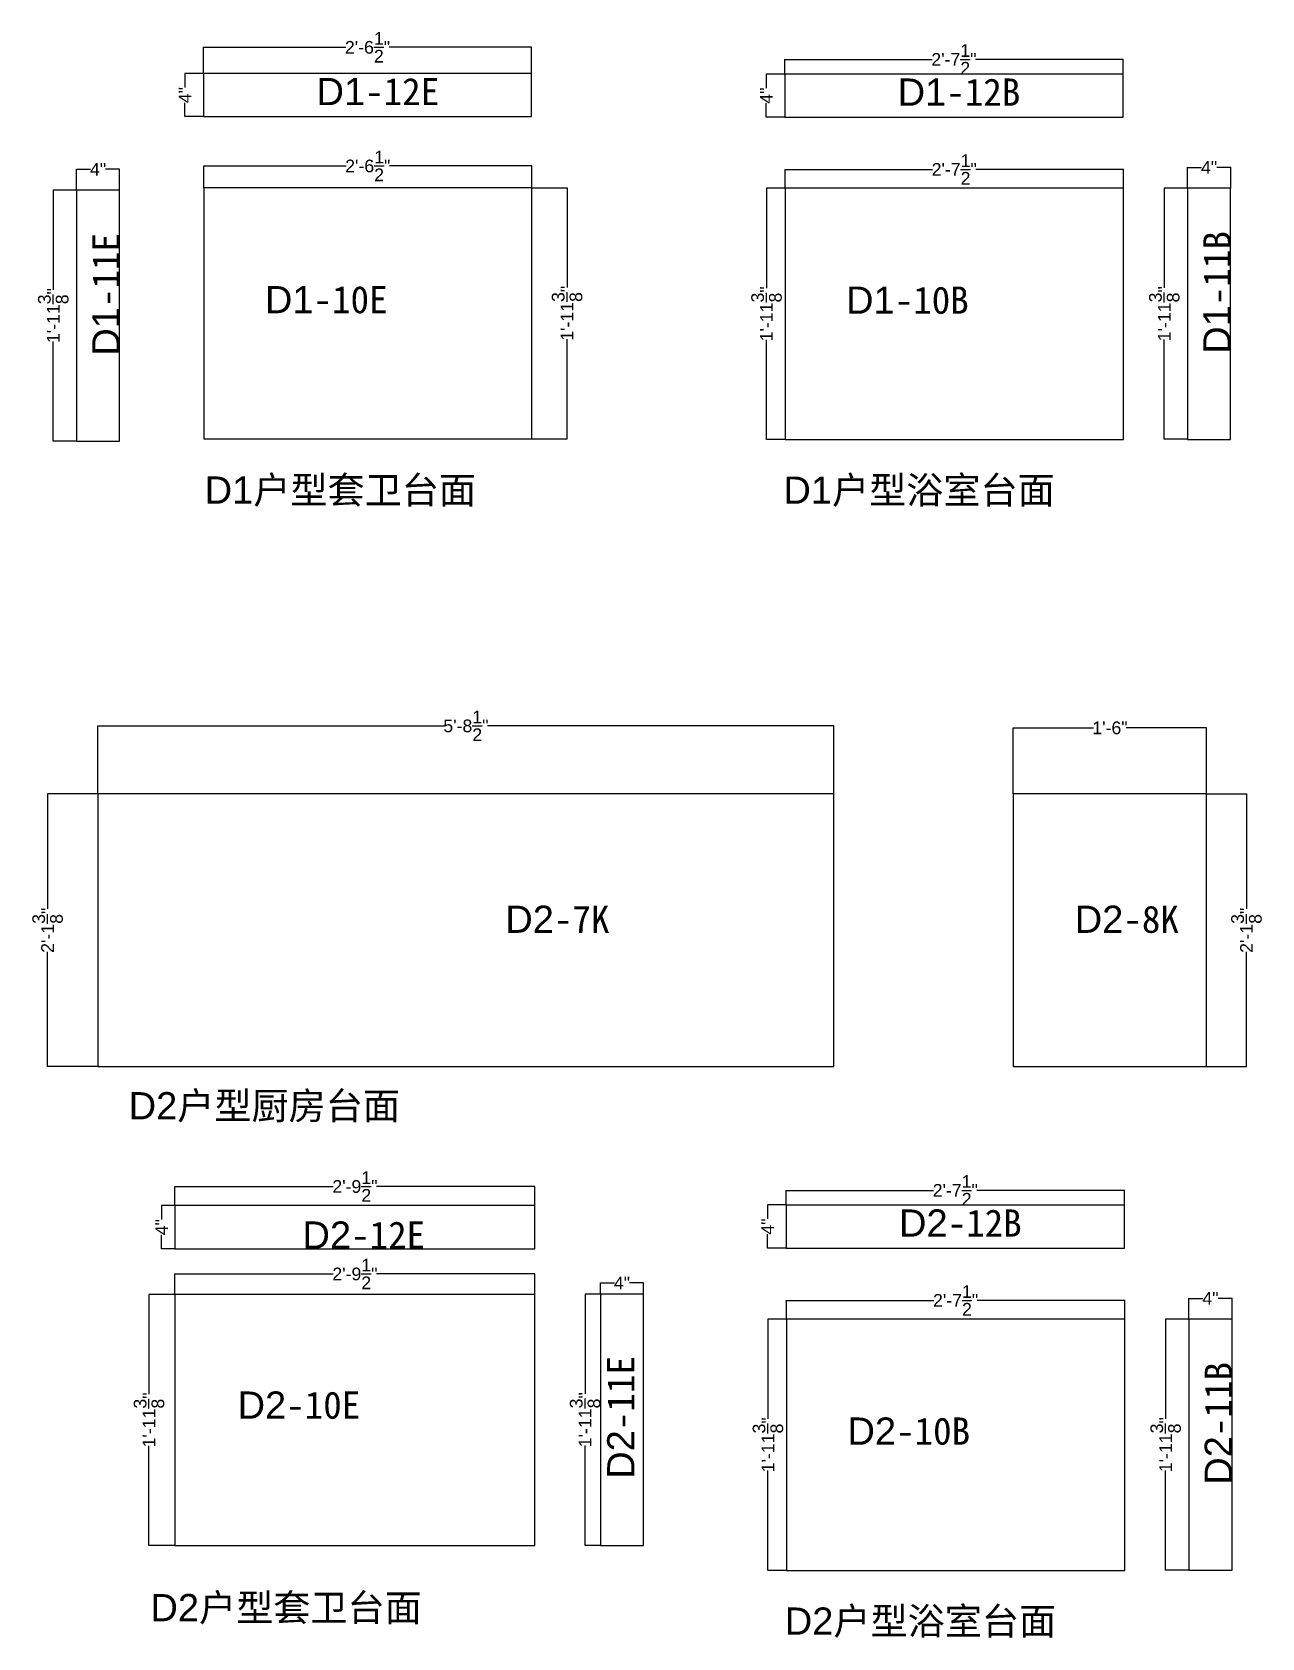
# Model space of a CAD drawing. Header units: inches. Extents: x -997106 to 39633, y -30199 to 1961.
# Drawn here: x 11623 to 14530, y -26085 to -22288 of the extents above; entities that cross this region are included whole.
import ezdxf

# ---------------------------------------------------------------- set-up
doc = ezdxf.new("R2010")
doc.units = ezdxf.units.IN
doc.header["$MEASUREMENT"] = 0
doc.layers.get('Defpoints').update_dxf_attribs({"color": 3})
doc.layers.add('编号', color=10, linetype='Continuous', plot=False)
doc.styles.get("Standard").update_dxf_attribs({"font": 'arial.ttf'})
doc.dimstyles.get("Standard").update_dxf_attribs({"dimtxt": 30, "dimasz": 1, "dimexe": 0.18, "dimexo": 0.0625, "dimgap": 0.09, "dimtad": 0, "dimtoh": 1, "dimdec": 4, "dimlfac": 0.03937, "dimzin": 0, "dimdsep": 46, "dimlunit": 4, "dimtxsty": 'Standard', "dimblk": 'ARCHTICK', "dimcen": 1, "dimadec": 0, "dimazin": 0, "dimtfac": 1, "dimtdec": 4, "dimtix": 1, "dimtofl": 0, "dimtmove": 2, "dimatfit": 3, "dimldrblk": 'ARCHTICK', "dimfxl": 1, "dimtolj": 1, "dimtzin": 0, "dimarcsym": 0})

# ---------------------------------------------------------------- blocks, each defined once
blk = doc.blocks.new('_ArchTick')
at = {"color": 0, "linetype": 'ByBlock', "const_width": 0.15}
blk.add_lwpolyline([(-0.5, -0.5), (0.5, 0.5)], dxfattribs=at)
blk = doc.blocks.new('*D444')
at = {"color": 0, "lineweight": -2, "transparency": 16777216}
for p, q in [((11778.4, -24089.4), (11778.4, -23928.2)), ((11778.4, -23928.4), (12597.5, -23928.4)), ((13518.4, -23928.4), (12699.3, -23928.4)), ((13518.4, -24089.4), (13518.4, -23928.2))]:
    blk.add_line(p, q, dxfattribs=at)
at = {"layer": 'Defpoints', "color": 0, "transparency": 16777216}
for p in [(13518.4, -23928.4), (11778.4, -24089.4), (13518.4, -24089.4)]:
    blk.add_point(p, dxfattribs=at)
at = {"color": 0, "lineweight": -2, "transparency": 16777216, "rotation": 180}
blk.add_blockref('_ArchTick', (11778.4, -23928.4), dxfattribs=at)
at = {"color": 0, "lineweight": -2, "transparency": 16777216}
blk.add_blockref('_ArchTick', (13518.4, -23928.4), dxfattribs=at)
at = {"color": 0, "transparency": 16777216, "insert": (12648.4, -23928.4), "char_height": 30, "attachment_point": 5}
blk.add_mtext('\\A1;5\'-8{\\H1x;\\S1/2;}"', dxfattribs=at)
blk = doc.blocks.new('*D445')
at = {"color": 0, "lineweight": -2, "transparency": 16777216}
for p, q in [((11778.3, -24089.4), (11659.2, -24089.4)), ((11659.4, -24089.4), (11659.4, -24360.8)), ((11659.4, -24734.4), (11659.4, -24463)), ((11778.3, -24734.4), (11659.2, -24734.4))]:
    blk.add_line(p, q, dxfattribs=at)
at = {"layer": 'Defpoints', "color": 0, "transparency": 16777216}
for p in [(11778.4, -24089.4), (11659.4, -24734.4), (11778.4, -24734.4)]:
    blk.add_point(p, dxfattribs=at)
at = {"color": 0, "lineweight": -2, "transparency": 16777216}
for p, rotation in [((11659.4, -24089.4), 90), ((11659.4, -24734.4), 270)]:
    blk.add_blockref('_ArchTick', p, dxfattribs=dict(at, rotation=rotation))
at = {"color": 0, "transparency": 16777216, "insert": (11659.4, -24411.9), "char_height": 30, "attachment_point": 5, "rotation": 90}
blk.add_mtext('\\A1;2\'-1{\\H1x;\\S3/8;}"', dxfattribs=at)
blk = doc.blocks.new('*D446')
at = {"color": 0, "lineweight": -2, "transparency": 16777216}
for p, q in [((13942.5, -24089.4), (13942.5, -23933.1)), ((13942.5, -23933.3), (14132.4, -23933.3)), ((14399.5, -23933.3), (14209.5, -23933.3)), ((14399.5, -24089.4), (14399.5, -23933.1))]:
    blk.add_line(p, q, dxfattribs=at)
at = {"layer": 'Defpoints', "color": 0, "transparency": 16777216}
for p in [(14399.5, -23933.3), (13942.5, -24089.4), (14399.5, -24089.4)]:
    blk.add_point(p, dxfattribs=at)
at = {"color": 0, "lineweight": -2, "transparency": 16777216, "rotation": 180}
blk.add_blockref('_ArchTick', (13942.5, -23933.3), dxfattribs=at)
at = {"color": 0, "lineweight": -2, "transparency": 16777216}
blk.add_blockref('_ArchTick', (14399.5, -23933.3), dxfattribs=at)
at = {"color": 0, "transparency": 16777216, "insert": (14171, -23933.3), "char_height": 30, "attachment_point": 5}
blk.add_mtext('\\A1;1\'-6"', dxfattribs=at)
blk = doc.blocks.new('*D447')
at = {"color": 0, "lineweight": -2, "transparency": 16777216}
for p, q in [((14399.6, -24089.4), (14493.9, -24089.4)), ((14493.7, -24089.4), (14493.7, -24360.8)), ((14493.7, -24734.4), (14493.7, -24463)), ((14399.6, -24734.4), (14493.9, -24734.4))]:
    blk.add_line(p, q, dxfattribs=at)
at = {"layer": 'Defpoints', "color": 0, "transparency": 16777216}
for p in [(14399.5, -24089.4), (14399.5, -24734.4), (14493.7, -24734.4)]:
    blk.add_point(p, dxfattribs=at)
at = {"color": 0, "lineweight": -2, "transparency": 16777216}
for p, rotation in [((14493.7, -24089.4), 90), ((14493.7, -24734.4), 270)]:
    blk.add_blockref('_ArchTick', p, dxfattribs=dict(at, rotation=rotation))
at = {"color": 0, "transparency": 16777216, "insert": (14493.7, -24411.9), "char_height": 30, "attachment_point": 5, "rotation": 90}
blk.add_mtext('\\A1;2\'-1{\\H1x;\\S3/8;}"', dxfattribs=at)
blk = doc.blocks.new('*D550')
at = {"color": 0, "lineweight": -2, "transparency": 16777216}
for p, q in [((11960.5, -25273), (11898.9, -25273)), ((11899.1, -25273), (11899.1, -25508.9)), ((11899.1, -25867), (11899.1, -25631.1)), ((11960.5, -25867), (11898.9, -25867))]:
    blk.add_line(p, q, dxfattribs=at)
at = {"layer": 'Defpoints', "color": 0, "transparency": 16777216}
for p in [(11960.5, -25273), (11899.1, -25867), (11960.5, -25867)]:
    blk.add_point(p, dxfattribs=at)
at = {"color": 0, "lineweight": -2, "transparency": 16777216}
for p, rotation in [((11899.1, -25273), 90), ((11899.1, -25867), 270)]:
    blk.add_blockref('_ArchTick', p, dxfattribs=dict(at, rotation=rotation))
at = {"color": 0, "transparency": 16777216, "insert": (11899.1, -25570), "char_height": 30, "attachment_point": 5, "rotation": 90}
blk.add_mtext('\\A1;1\'-11{\\H1x;\\S3/8;}"', dxfattribs=at)
blk = doc.blocks.new('*D551')
at = {"color": 0, "lineweight": -2, "transparency": 16777216}
for p, q in [((11960.5, -25272.9), (11960.5, -25224.6)), ((11960.5, -25224.7), (12334.9, -25224.7)), ((12811.5, -25224.7), (12437.2, -25224.7)), ((12811.5, -25272.9), (12811.5, -25224.6))]:
    blk.add_line(p, q, dxfattribs=at)
at = {"layer": 'Defpoints', "color": 0, "transparency": 16777216}
for p in [(12811.5, -25224.7), (11960.5, -25273), (12811.5, -25273)]:
    blk.add_point(p, dxfattribs=at)
at = {"color": 0, "lineweight": -2, "transparency": 16777216, "rotation": 180}
blk.add_blockref('_ArchTick', (11960.5, -25224.7), dxfattribs=at)
at = {"color": 0, "lineweight": -2, "transparency": 16777216}
blk.add_blockref('_ArchTick', (12811.5, -25224.7), dxfattribs=at)
at = {"color": 0, "transparency": 16777216, "insert": (12386, -25224.7), "char_height": 30, "attachment_point": 5}
blk.add_mtext('\\A1;2\'-9{\\H1x;\\S1/2;}"', dxfattribs=at)
blk = doc.blocks.new('*D552')
at = {"color": 0, "lineweight": -2, "transparency": 16777216}
for p, q in [((12966.3, -25272.5), (12966.3, -25245.8)), ((12966.3, -25246), (12999.4, -25246)), ((13068.3, -25246), (13035.2, -25246)), ((13068.3, -25272.5), (13068.3, -25245.8))]:
    blk.add_line(p, q, dxfattribs=at)
at = {"layer": 'Defpoints', "color": 0, "transparency": 16777216}
for p in [(13068.3, -25246), (12966.3, -25272.5), (13068.3, -25272.5)]:
    blk.add_point(p, dxfattribs=at)
at = {"color": 0, "lineweight": -2, "transparency": 16777216, "rotation": 180}
blk.add_blockref('_ArchTick', (12966.3, -25246), dxfattribs=at)
at = {"color": 0, "lineweight": -2, "transparency": 16777216}
blk.add_blockref('_ArchTick', (13068.3, -25246), dxfattribs=at)
at = {"color": 0, "transparency": 16777216, "insert": (13017.3, -25246), "char_height": 30, "attachment_point": 5}
blk.add_mtext('\\A1;4"', dxfattribs=at)
blk = doc.blocks.new('*D553')
at = {"color": 0, "lineweight": -2, "transparency": 16777216}
for p, q in [((12966.2, -25272.5), (12930, -25272.5)), ((12930.2, -25272.5), (12930.2, -25508.4)), ((12930.2, -25866.5), (12930.2, -25630.6)), ((12966.2, -25866.5), (12930, -25866.5))]:
    blk.add_line(p, q, dxfattribs=at)
at = {"layer": 'Defpoints', "color": 0, "transparency": 16777216}
for p in [(12966.3, -25272.5), (12930.2, -25866.5), (12966.3, -25866.5)]:
    blk.add_point(p, dxfattribs=at)
at = {"color": 0, "lineweight": -2, "transparency": 16777216}
for p, rotation in [((12930.2, -25272.5), 90), ((12930.2, -25866.5), 270)]:
    blk.add_blockref('_ArchTick', p, dxfattribs=dict(at, rotation=rotation))
at = {"color": 0, "transparency": 16777216, "insert": (12930.2, -25569.5), "char_height": 30, "attachment_point": 5, "rotation": 90}
blk.add_mtext('\\A1;1\'-11{\\H1x;\\S3/8;}"', dxfattribs=at)
blk = doc.blocks.new('*D554')
at = {"color": 0, "lineweight": -2, "transparency": 16777216}
for p, q in [((11960.5, -25063.1), (11928.7, -25063.1)), ((11928.9, -25063.1), (11928.9, -25096.2)), ((11928.9, -25165.1), (11928.9, -25132.1)), ((11960.5, -25165.1), (11928.7, -25165.1))]:
    blk.add_line(p, q, dxfattribs=at)
at = {"layer": 'Defpoints', "color": 0, "transparency": 16777216}
for p in [(11960.5, -25063.1), (11928.9, -25165.1), (11960.5, -25165.1)]:
    blk.add_point(p, dxfattribs=at)
at = {"color": 0, "lineweight": -2, "transparency": 16777216}
for p, rotation in [((11928.9, -25063.1), 90), ((11928.9, -25165.1), 270)]:
    blk.add_blockref('_ArchTick', p, dxfattribs=dict(at, rotation=rotation))
at = {"color": 0, "transparency": 16777216, "insert": (11928.9, -25114.1), "char_height": 30, "attachment_point": 5, "rotation": 90}
blk.add_mtext('\\A1;4"', dxfattribs=at)
blk = doc.blocks.new('*D555')
at = {"color": 0, "lineweight": -2, "transparency": 16777216}
for p, q in [((11960.5, -25063.1), (11960.5, -25017.6)), ((11960.5, -25017.8), (12334.9, -25017.8)), ((12811.5, -25017.8), (12437.2, -25017.8)), ((12811.5, -25063.1), (12811.5, -25017.6))]:
    blk.add_line(p, q, dxfattribs=at)
at = {"layer": 'Defpoints', "color": 0, "transparency": 16777216}
for p in [(12811.5, -25017.8), (11960.5, -25063.1), (12811.5, -25063.1)]:
    blk.add_point(p, dxfattribs=at)
at = {"color": 0, "lineweight": -2, "transparency": 16777216, "rotation": 180}
blk.add_blockref('_ArchTick', (11960.5, -25017.8), dxfattribs=at)
at = {"color": 0, "lineweight": -2, "transparency": 16777216}
blk.add_blockref('_ArchTick', (12811.5, -25017.8), dxfattribs=at)
at = {"color": 0, "transparency": 16777216, "insert": (12386, -25017.8), "char_height": 30, "attachment_point": 5}
blk.add_mtext('\\A1;2\'-9{\\H1x;\\S1/2;}"', dxfattribs=at)
blk = doc.blocks.new('*D616')
at = {"color": 0, "lineweight": -2, "transparency": 16777216}
for p, q in [((12028.9, -22655.7), (12028.9, -22604.1)), ((12028.9, -22604.3), (12365.3, -22604.3)), ((12803.9, -22604.3), (12467.6, -22604.3)), ((12803.9, -22655.7), (12803.9, -22604.1))]:
    blk.add_line(p, q, dxfattribs=at)
at = {"layer": 'Defpoints', "color": 0, "transparency": 16777216}
for p in [(12803.9, -22604.3), (12028.9, -22655.8), (12803.9, -22655.8)]:
    blk.add_point(p, dxfattribs=at)
at = {"color": 0, "lineweight": -2, "transparency": 16777216, "rotation": 180}
blk.add_blockref('_ArchTick', (12028.9, -22604.3), dxfattribs=at)
at = {"color": 0, "lineweight": -2, "transparency": 16777216}
blk.add_blockref('_ArchTick', (12803.9, -22604.3), dxfattribs=at)
at = {"color": 0, "transparency": 16777216, "insert": (12416.4, -22604.3), "char_height": 30, "attachment_point": 5}
blk.add_mtext('\\A1;2\'-6{\\H1x;\\S1/2;}"', dxfattribs=at)
blk = doc.blocks.new('*D617')
at = {"color": 0, "lineweight": -2, "transparency": 16777216}
for p, q in [((12804, -22655.8), (12887.6, -22655.8)), ((12887.5, -22655.8), (12887.5, -22891.7)), ((12887.5, -23249.8), (12887.5, -23013.9)), ((12804, -23249.8), (12887.6, -23249.8))]:
    blk.add_line(p, q, dxfattribs=at)
at = {"layer": 'Defpoints', "color": 0, "transparency": 16777216}
for p in [(12803.9, -22655.8), (12803.9, -23249.8), (12887.5, -23249.8)]:
    blk.add_point(p, dxfattribs=at)
at = {"color": 0, "lineweight": -2, "transparency": 16777216}
for p, rotation in [((12887.5, -22655.8), 90), ((12887.5, -23249.8), 270)]:
    blk.add_blockref('_ArchTick', p, dxfattribs=dict(at, rotation=rotation))
at = {"color": 0, "transparency": 16777216, "insert": (12887.5, -22952.8), "char_height": 30, "attachment_point": 5, "rotation": 90}
blk.add_mtext('\\A1;1\'-11{\\H1x;\\S3/8;}"', dxfattribs=at)
blk = doc.blocks.new('*D618')
at = {"color": 0, "lineweight": -2, "transparency": 16777216}
for p, q in [((11727.7, -22661.2), (11672.6, -22661.2)), ((11672.8, -22661.2), (11672.8, -22897.1)), ((11672.8, -23255.2), (11672.8, -23019.3)), ((11727.7, -23255.2), (11672.6, -23255.2))]:
    blk.add_line(p, q, dxfattribs=at)
at = {"layer": 'Defpoints', "color": 0, "transparency": 16777216}
for p in [(11727.8, -22661.2), (11672.8, -23255.2), (11727.8, -23255.2)]:
    blk.add_point(p, dxfattribs=at)
at = {"color": 0, "lineweight": -2, "transparency": 16777216}
for p, rotation in [((11672.8, -22661.2), 90), ((11672.8, -23255.2), 270)]:
    blk.add_blockref('_ArchTick', p, dxfattribs=dict(at, rotation=rotation))
at = {"color": 0, "transparency": 16777216, "insert": (11672.8, -22958.2), "char_height": 30, "attachment_point": 5, "rotation": 90}
blk.add_mtext('\\A1;1\'-11{\\H1x;\\S3/8;}"', dxfattribs=at)
blk = doc.blocks.new('*D619')
at = {"color": 0, "lineweight": -2, "transparency": 16777216}
for p, q in [((11727.8, -22661.1), (11727.8, -22611.9)), ((11727.8, -22612.1), (11760.8, -22612.1)), ((11829.8, -22612.1), (11796.7, -22612.1)), ((11829.8, -22661.1), (11829.8, -22611.9))]:
    blk.add_line(p, q, dxfattribs=at)
at = {"layer": 'Defpoints', "color": 0, "transparency": 16777216}
for p in [(11829.8, -22612.1), (11727.8, -22661.2), (11829.8, -22661.2)]:
    blk.add_point(p, dxfattribs=at)
at = {"color": 0, "lineweight": -2, "transparency": 16777216, "rotation": 180}
blk.add_blockref('_ArchTick', (11727.8, -22612.1), dxfattribs=at)
at = {"color": 0, "lineweight": -2, "transparency": 16777216}
blk.add_blockref('_ArchTick', (11829.8, -22612.1), dxfattribs=at)
at = {"color": 0, "transparency": 16777216, "insert": (11778.8, -22612.1), "char_height": 30, "attachment_point": 5}
blk.add_mtext('\\A1;4"', dxfattribs=at)
blk = doc.blocks.new('*D620')
at = {"color": 0, "lineweight": -2, "transparency": 16777216}
for p, q in [((12028.1, -22385.7), (11984.1, -22385.7)), ((11984.3, -22385.7), (11984.3, -22418.7)), ((11984.3, -22487.7), (11984.3, -22454.6)), ((12028.1, -22487.7), (11984.1, -22487.7))]:
    blk.add_line(p, q, dxfattribs=at)
at = {"layer": 'Defpoints', "color": 0, "transparency": 16777216}
for p in [(12028.2, -22385.7), (11984.3, -22487.7), (12028.2, -22487.7)]:
    blk.add_point(p, dxfattribs=at)
at = {"color": 0, "lineweight": -2, "transparency": 16777216}
for p, rotation in [((11984.3, -22385.7), 90), ((11984.3, -22487.7), 270)]:
    blk.add_blockref('_ArchTick', p, dxfattribs=dict(at, rotation=rotation))
at = {"color": 0, "transparency": 16777216, "insert": (11984.3, -22436.7), "char_height": 30, "attachment_point": 5, "rotation": 90}
blk.add_mtext('\\A1;4"', dxfattribs=at)
blk = doc.blocks.new('*D621')
at = {"color": 0, "lineweight": -2, "transparency": 16777216}
for p, q in [((12028.2, -22385.6), (12028.2, -22323.6)), ((12028.2, -22323.7), (12364.5, -22323.7)), ((12803.2, -22323.7), (12466.8, -22323.7)), ((12803.2, -22385.6), (12803.2, -22323.6))]:
    blk.add_line(p, q, dxfattribs=at)
at = {"layer": 'Defpoints', "color": 0, "transparency": 16777216}
for p in [(12803.2, -22323.7), (12028.2, -22385.7), (12803.2, -22385.7)]:
    blk.add_point(p, dxfattribs=at)
at = {"color": 0, "lineweight": -2, "transparency": 16777216, "rotation": 180}
blk.add_blockref('_ArchTick', (12028.2, -22323.7), dxfattribs=at)
at = {"color": 0, "lineweight": -2, "transparency": 16777216}
blk.add_blockref('_ArchTick', (12803.2, -22323.7), dxfattribs=at)
at = {"color": 0, "transparency": 16777216, "insert": (12415.7, -22323.7), "char_height": 30, "attachment_point": 5}
blk.add_mtext('\\A1;2\'-6{\\H1x;\\S1/2;}"', dxfattribs=at)
blk = doc.blocks.new('*D1328')
at = {"color": 0, "lineweight": -2, "transparency": 16777216}
for p, q in [((14354.3, -22656.8), (14299.2, -22656.8)), ((14299.4, -22656.8), (14299.4, -22892.7)), ((14299.4, -23250.8), (14299.4, -23014.9)), ((14354.3, -23250.8), (14299.2, -23250.8))]:
    blk.add_line(p, q, dxfattribs=at)
at = {"layer": 'Defpoints', "color": 0, "transparency": 16777216}
for p in [(14354.4, -22656.8), (14299.4, -23250.8), (14354.4, -23250.8)]:
    blk.add_point(p, dxfattribs=at)
at = {"color": 0, "lineweight": -2, "transparency": 16777216}
for p, rotation in [((14299.4, -22656.8), 90), ((14299.4, -23250.8), 270)]:
    blk.add_blockref('_ArchTick', p, dxfattribs=dict(at, rotation=rotation))
at = {"color": 0, "transparency": 16777216, "insert": (14299.4, -22953.8), "char_height": 30, "attachment_point": 5, "rotation": 90}
blk.add_mtext('\\A1;1\'-11{\\H1x;\\S3/8;}"', dxfattribs=at)
blk = doc.blocks.new('*D1329')
at = {"color": 0, "lineweight": -2, "transparency": 16777216}
for p, q in [((14354.4, -22656.8), (14354.4, -22607.5)), ((14354.4, -22607.7), (14387.4, -22607.7)), ((14456.4, -22607.7), (14423.3, -22607.7)), ((14456.4, -22656.8), (14456.4, -22607.5))]:
    blk.add_line(p, q, dxfattribs=at)
at = {"layer": 'Defpoints', "color": 0, "transparency": 16777216}
for p in [(14456.4, -22607.7), (14354.4, -22656.8), (14456.4, -22656.8)]:
    blk.add_point(p, dxfattribs=at)
at = {"color": 0, "lineweight": -2, "transparency": 16777216, "rotation": 180}
blk.add_blockref('_ArchTick', (14354.4, -22607.7), dxfattribs=at)
at = {"color": 0, "lineweight": -2, "transparency": 16777216}
blk.add_blockref('_ArchTick', (14456.4, -22607.7), dxfattribs=at)
at = {"color": 0, "transparency": 16777216, "insert": (14405.4, -22607.7), "char_height": 30, "attachment_point": 5}
blk.add_mtext('\\A1;4"', dxfattribs=at)
blk = doc.blocks.new('*D1330')
at = {"color": 0, "lineweight": -2, "transparency": 16777216}
for p, q in [((13402.8, -22657), (13402.8, -22612.3)), ((13402.8, -22612.5), (13751.7, -22612.5)), ((14202.8, -22612.5), (13854, -22612.5)), ((14202.8, -22657), (14202.8, -22612.3))]:
    blk.add_line(p, q, dxfattribs=at)
at = {"layer": 'Defpoints', "color": 0, "transparency": 16777216}
for p in [(14202.8, -22612.5), (13402.8, -22657.1), (14202.8, -22657.1)]:
    blk.add_point(p, dxfattribs=at)
at = {"color": 0, "lineweight": -2, "transparency": 16777216, "rotation": 180}
blk.add_blockref('_ArchTick', (13402.8, -22612.5), dxfattribs=at)
at = {"color": 0, "lineweight": -2, "transparency": 16777216}
blk.add_blockref('_ArchTick', (14202.8, -22612.5), dxfattribs=at)
at = {"color": 0, "transparency": 16777216, "insert": (13802.8, -22612.5), "char_height": 30, "attachment_point": 5}
blk.add_mtext('\\A1;2\'-7{\\H1x;\\S1/2;}"', dxfattribs=at)
blk = doc.blocks.new('*D1331')
at = {"color": 0, "lineweight": -2, "transparency": 16777216}
for p, q in [((13402.8, -22657.1), (13358.8, -22657.1)), ((13359, -22657.1), (13359, -22893)), ((13359, -23251.1), (13359, -23015.2)), ((13402.8, -23251.1), (13358.8, -23251.1))]:
    blk.add_line(p, q, dxfattribs=at)
at = {"layer": 'Defpoints', "color": 0, "transparency": 16777216}
for p in [(13402.8, -22657.1), (13359, -23251.1), (13402.8, -23251.1)]:
    blk.add_point(p, dxfattribs=at)
at = {"color": 0, "lineweight": -2, "transparency": 16777216}
for p, rotation in [((13359, -22657.1), 90), ((13359, -23251.1), 270)]:
    blk.add_blockref('_ArchTick', p, dxfattribs=dict(at, rotation=rotation))
at = {"color": 0, "transparency": 16777216, "insert": (13359, -22954.1), "char_height": 30, "attachment_point": 5, "rotation": 90}
blk.add_mtext('\\A1;1\'-11{\\H1x;\\S3/8;}"', dxfattribs=at)
blk = doc.blocks.new('*D1332')
at = {"color": 0, "lineweight": -2, "transparency": 16777216}
for p, q in [((13402.1, -22386.9), (13358.4, -22386.9)), ((13358.6, -22386.9), (13358.6, -22420)), ((13358.6, -22488.9), (13358.6, -22455.9)), ((13402.1, -22488.9), (13358.4, -22488.9))]:
    blk.add_line(p, q, dxfattribs=at)
at = {"layer": 'Defpoints', "color": 0, "transparency": 16777216}
for p in [(13402.1, -22386.9), (13358.6, -22488.9), (13402.1, -22488.9)]:
    blk.add_point(p, dxfattribs=at)
at = {"color": 0, "lineweight": -2, "transparency": 16777216}
for p, rotation in [((13358.6, -22386.9), 90), ((13358.6, -22488.9), 270)]:
    blk.add_blockref('_ArchTick', p, dxfattribs=dict(at, rotation=rotation))
at = {"color": 0, "transparency": 16777216, "insert": (13358.6, -22437.9), "char_height": 30, "attachment_point": 5, "rotation": 90}
blk.add_mtext('\\A1;4"', dxfattribs=at)
blk = doc.blocks.new('*D1333')
at = {"color": 0, "lineweight": -2, "transparency": 16777216}
for p, q in [((13402.1, -22386.9), (13402.1, -22352.1)), ((13402.1, -22352.3), (13751, -22352.3)), ((14202.1, -22352.3), (13853.3, -22352.3)), ((14202.1, -22386.9), (14202.1, -22352.1))]:
    blk.add_line(p, q, dxfattribs=at)
at = {"layer": 'Defpoints', "color": 0, "transparency": 16777216}
for p in [(14202.1, -22352.3), (13402.1, -22386.9), (14202.1, -22386.9)]:
    blk.add_point(p, dxfattribs=at)
at = {"color": 0, "lineweight": -2, "transparency": 16777216, "rotation": 180}
blk.add_blockref('_ArchTick', (13402.1, -22352.3), dxfattribs=at)
at = {"color": 0, "lineweight": -2, "transparency": 16777216}
blk.add_blockref('_ArchTick', (14202.1, -22352.3), dxfattribs=at)
at = {"color": 0, "transparency": 16777216, "insert": (13802.1, -22352.3), "char_height": 30, "attachment_point": 5}
blk.add_mtext('\\A1;2\'-7{\\H1x;\\S1/2;}"', dxfattribs=at)
blk = doc.blocks.new('*D1388')
at = {"color": 0, "lineweight": -2, "transparency": 16777216}
for p, q in [((14357.5, -25331.5), (14302.5, -25331.5)), ((14302.6, -25331.5), (14302.6, -25567.4)), ((14302.6, -25925.5), (14302.6, -25689.6)), ((14357.5, -25925.5), (14302.5, -25925.5))]:
    blk.add_line(p, q, dxfattribs=at)
at = {"layer": 'Defpoints', "color": 0, "transparency": 16777216}
for p in [(14357.6, -25331.5), (14302.6, -25925.5), (14357.6, -25925.5)]:
    blk.add_point(p, dxfattribs=at)
at = {"color": 0, "lineweight": -2, "transparency": 16777216}
for p, rotation in [((14302.6, -25331.5), 90), ((14302.6, -25925.5), 270)]:
    blk.add_blockref('_ArchTick', p, dxfattribs=dict(at, rotation=rotation))
at = {"color": 0, "transparency": 16777216, "insert": (14302.6, -25628.5), "char_height": 30, "attachment_point": 5, "rotation": 90}
blk.add_mtext('\\A1;1\'-11{\\H1x;\\S3/8;}"', dxfattribs=at)
blk = doc.blocks.new('*D1389')
at = {"color": 0, "lineweight": -2, "transparency": 16777216}
for p, q in [((14357.6, -25331.4), (14357.6, -25282.2)), ((14357.6, -25282.4), (14390.7, -25282.4)), ((14459.6, -25282.4), (14426.5, -25282.4)), ((14459.6, -25331.4), (14459.6, -25282.2))]:
    blk.add_line(p, q, dxfattribs=at)
at = {"layer": 'Defpoints', "color": 0, "transparency": 16777216}
for p in [(14459.6, -25282.4), (14357.6, -25331.5), (14459.6, -25331.5)]:
    blk.add_point(p, dxfattribs=at)
at = {"color": 0, "lineweight": -2, "transparency": 16777216, "rotation": 180}
blk.add_blockref('_ArchTick', (14357.6, -25282.4), dxfattribs=at)
at = {"color": 0, "lineweight": -2, "transparency": 16777216}
blk.add_blockref('_ArchTick', (14459.6, -25282.4), dxfattribs=at)
at = {"color": 0, "transparency": 16777216, "insert": (14408.6, -25282.4), "char_height": 30, "attachment_point": 5}
blk.add_mtext('\\A1;4"', dxfattribs=at)
blk = doc.blocks.new('*D1390')
at = {"color": 0, "lineweight": -2, "transparency": 16777216}
for p, q in [((13406.1, -25331.7), (13406.1, -25287)), ((13406.1, -25287.2), (13754.9, -25287.2)), ((14206.1, -25287.2), (13857.2, -25287.2)), ((14206.1, -25331.7), (14206.1, -25287))]:
    blk.add_line(p, q, dxfattribs=at)
at = {"layer": 'Defpoints', "color": 0, "transparency": 16777216}
for p in [(14206.1, -25287.2), (13406.1, -25331.8), (14206.1, -25331.8)]:
    blk.add_point(p, dxfattribs=at)
at = {"color": 0, "lineweight": -2, "transparency": 16777216, "rotation": 180}
blk.add_blockref('_ArchTick', (13406.1, -25287.2), dxfattribs=at)
at = {"color": 0, "lineweight": -2, "transparency": 16777216}
blk.add_blockref('_ArchTick', (14206.1, -25287.2), dxfattribs=at)
at = {"color": 0, "transparency": 16777216, "insert": (13806.1, -25287.2), "char_height": 30, "attachment_point": 5}
blk.add_mtext('\\A1;2\'-7{\\H1x;\\S1/2;}"', dxfattribs=at)
blk = doc.blocks.new('*D1391')
at = {"color": 0, "lineweight": -2, "transparency": 16777216}
for p, q in [((13406, -25331.8), (13362.1, -25331.8)), ((13362.3, -25331.8), (13362.3, -25567.7)), ((13362.3, -25925.8), (13362.3, -25689.8)), ((13406, -25925.8), (13362.1, -25925.8))]:
    blk.add_line(p, q, dxfattribs=at)
at = {"layer": 'Defpoints', "color": 0, "transparency": 16777216}
for p in [(13406.1, -25331.8), (13362.3, -25925.8), (13406.1, -25925.8)]:
    blk.add_point(p, dxfattribs=at)
at = {"color": 0, "lineweight": -2, "transparency": 16777216}
for p, rotation in [((13362.3, -25331.8), 90), ((13362.3, -25925.8), 270)]:
    blk.add_blockref('_ArchTick', p, dxfattribs=dict(at, rotation=rotation))
at = {"color": 0, "transparency": 16777216, "insert": (13362.3, -25628.8), "char_height": 30, "attachment_point": 5, "rotation": 90}
blk.add_mtext('\\A1;1\'-11{\\H1x;\\S3/8;}"', dxfattribs=at)
blk = doc.blocks.new('*D1392')
at = {"color": 0, "lineweight": -2, "transparency": 16777216}
for p, q in [((13405.3, -25061.6), (13361.6, -25061.6)), ((13361.8, -25061.6), (13361.8, -25094.7)), ((13361.8, -25163.6), (13361.8, -25130.6)), ((13405.3, -25163.6), (13361.6, -25163.6))]:
    blk.add_line(p, q, dxfattribs=at)
at = {"layer": 'Defpoints', "color": 0, "transparency": 16777216}
for p in [(13405.3, -25061.6), (13361.8, -25163.6), (13405.3, -25163.6)]:
    blk.add_point(p, dxfattribs=at)
at = {"color": 0, "lineweight": -2, "transparency": 16777216}
for p, rotation in [((13361.8, -25061.6), 90), ((13361.8, -25163.6), 270)]:
    blk.add_blockref('_ArchTick', p, dxfattribs=dict(at, rotation=rotation))
at = {"color": 0, "transparency": 16777216, "insert": (13361.8, -25112.6), "char_height": 30, "attachment_point": 5, "rotation": 90}
blk.add_mtext('\\A1;4"', dxfattribs=at)
blk = doc.blocks.new('*D1393')
at = {"color": 0, "lineweight": -2, "transparency": 16777216}
for p, q in [((13405.3, -25061.6), (13405.3, -25026.8)), ((13405.3, -25027), (13754.2, -25027)), ((14205.3, -25027), (13856.5, -25027)), ((14205.3, -25061.6), (14205.3, -25026.8))]:
    blk.add_line(p, q, dxfattribs=at)
at = {"layer": 'Defpoints', "color": 0, "transparency": 16777216}
for p in [(13405.3, -25061.6), (14205.3, -25027), (14205.3, -25061.6)]:
    blk.add_point(p, dxfattribs=at)
at = {"color": 0, "lineweight": -2, "transparency": 16777216, "rotation": 180}
blk.add_blockref('_ArchTick', (13405.3, -25027), dxfattribs=at)
at = {"color": 0, "lineweight": -2, "transparency": 16777216}
blk.add_blockref('_ArchTick', (14205.3, -25027), dxfattribs=at)
at = {"color": 0, "transparency": 16777216, "insert": (13805.3, -25027), "char_height": 30, "attachment_point": 5}
blk.add_mtext('\\A1;2\'-7{\\H1x;\\S1/2;}"', dxfattribs=at)

msp = doc.modelspace()

# ---------------------------------------------------------------- linework, layer by layer
for points in [[(12028.18902, -22487.65662), (12803.18902, -22487.65662), (12803.18902, -22385.65662), (12028.18902, -22385.65662)], [(13402.11567, -22488.93588), (14202.11567, -22488.93588), (14202.11567, -22386.93588), (13402.11567, -22386.93588)], [(11727.76465, -23255.20047), (11829.76465, -23255.20047), (11829.76465, -22661.20047), (11727.76465, -22661.20047)], [(12028.92231, -23249.78899), (12803.92231, -23249.78899), (12803.92231, -22655.78899), (12028.92231, -22655.78899)], [(13402.84896, -23251.06826), (14202.84896, -23251.06826), (14202.84896, -22657.06826), (13402.84896, -22657.06826)], [(14354.35485, -23250.82176), (14456.35485, -23250.82176), (14456.35485, -22656.82176), (14354.35485, -22656.82176)], [(11778.37829, -24734.41463), (13518.37829, -24734.41463), (13518.37829, -24089.41463), (11778.37829, -24089.41463)], [(13942.49244, -24734.41463), (14399.49244, -24734.41463), (14399.49244, -24089.41463), (13942.49244, -24089.41463)], [(11960.52677, -25165.13315), (12811.52677, -25165.13315), (12811.52677, -25063.13315), (11960.52677, -25063.13315)], [(13405.34656, -25163.62081), (14205.34656, -25163.62081), (14205.34656, -25061.62081), (13405.34656, -25061.62081)], [(11960.52677, -25866.99768), (12811.52677, -25866.99768), (12811.52677, -25272.99768), (11960.52677, -25272.99768)], [(12966.30919, -25866.53267), (13068.30919, -25866.53267), (13068.30919, -25272.53267), (12966.30919, -25272.53267)], [(13406.07985, -25925.75318), (14206.07985, -25925.75318), (14206.07985, -25331.75318), (13406.07985, -25331.75318)], [(14357.58574, -25925.50669), (14459.58574, -25925.50669), (14459.58574, -25331.50669), (14357.58574, -25331.50669)]]:
    msp.add_lwpolyline(points, close=True)

# ---------------------------------------------------------------- texts
at = {"char_height": 64.3508622, "attachment_point": 1}
for s, insert in [('D1{\\fSimSun|b0|i0|c134|p2;户型套卫台面}', (12030.8547, -23338.50585)), ('D1{\\fSimSun|b0|i0|c134|p2;户型浴室台面}', (13399.04373, -23338.78511)), ('D2{\\fSimSun|b0|i0|c134|p2;户型厨房台面}', (11851.1457, -24794.68336)), ('D2{\\fSimSun|b0|i0|c134|p2;户型套卫台面}', (11902.62642, -25981.61834)), ('D2{\\fSimSun|b0|i0|c134|p2;户型浴室台面}', (13402.27462, -26013.47004))]:
    msp.add_mtext(s, dxfattribs=dict(at, insert=insert))
at = {"layer": '编号', "char_height": 64.3508622, "attachment_point": 1}
for s, insert in [('D1{\\fSimSun|b0|i0|c134|p2;-12E}', (12295.19857, -22396.1035)), ('D1{\\fSimSun|b0|i0|c134|p2;-12B}', (13669.12522, -22397.38276)), ('D1{\\fSimSun|b0|i0|c134|p2;-10E}', (12173.26652, -22888.17476)), ('D1{\\fSimSun|b0|i0|c134|p2;-10B}', (13547.19317, -22889.45402)), ('D2{\\fSimSun|b0|i0|c134|p2;-7K}', (12741.53588, -24353.64821)), ('D2{\\fSimSun|b0|i0|c134|p2;-8K}', (14087.74661, -24353.64821)), ('D2{\\fSimSun|b0|i0|c134|p2;-12E}', (12262.05647, -25100.51891)), ('D2{\\fSimSun|b0|i0|c134|p2;-12B}', (13672.35611, -25072.06769)), ('D2{\\fSimSun|b0|i0|c134|p2;-10E}', (12108.64782, -25502.60803)), ('D2{\\fSimSun|b0|i0|c134|p2;-10B}', (13550.42406, -25564.13895))]:
    msp.add_mtext(s, dxfattribs=dict(at, insert=insert))
at = {"layer": '编号', "char_height": 64.3508622, "attachment_point": 1, "rotation": 90}
for s, insert in [('D1{\\fSimSun|b0|i0|c134|p2;-11E}', (11765.15041, -23052.8698)), ('D1{\\fSimSun|b0|i0|c134|p2;-11B}', (14391.74062, -23048.49109)), ('D2{\\fSimSun|b0|i0|c134|p2;-11E}', (12982.37443, -25709.07343)), ('D2{\\fSimSun|b0|i0|c134|p2;-11B}', (14394.97151, -25723.17602))]:
    msp.add_mtext(s, dxfattribs=dict(at, insert=insert))

# ---------------------------------------------------------------- dimensions: what is measured, and where the dimension line sits
for base, p1, p2, picture, middle in [((12803.1890190532, -22323.7386305326), (12028.1890190532, -22385.6566184048), (12803.1890190532, -22385.6566184048), '*D621', (12415.6890190532, -22323.7386305326)), ((14202.11567, -22352.30744), (13402.11567, -22386.93588), (14202.11567, -22386.93588), '*D1333', (13802.11567, -22352.30744)), ((11829.76465, -22612.09961), (11727.76465, -22661.20047), (11829.76465, -22661.20047), '*D619', (11778.76465, -22612.09961)), ((12803.9223053683, -22604.2535332185), (12028.9223053683, -22655.7889905513), (12803.9223053683, -22655.7889905513), '*D616', (12416.4223053683, -22604.2535332185)), ((14202.84896, -22612.50143), (13402.84896, -22657.06826), (14202.84896, -22657.06826), '*D1330', (13802.84896, -22612.50143)), ((14456.35485, -22607.7209), (14354.35485, -22656.82176), (14456.35485, -22656.82176), '*D1329', (14405.35485, -22607.7209)), ((13518.37829, -23928.35186), (11778.37829, -24089.41463), (13518.37829, -24089.41463), '*D444', (12648.37829, -23928.35186)), ((14399.49244, -23933.3152), (13942.49244, -24089.41463), (14399.49244, -24089.41463), '*D446', (14170.99244, -23933.3152)), ((12811.52677, -25017.7616), (11960.52677, -25063.13315), (12811.52677, -25063.13315), '*D555', (12386.02677, -25017.7616)), ((14205.34656, -25026.99237), (13405.34656, -25061.62081), (14205.34656, -25061.62081), '*D1393', (13805.34656, -25026.99237)), ((12811.52677, -25224.73758), (11960.52677, -25272.99768), (12811.52677, -25272.99768), '*D551', (12386.02677, -25224.73758)), ((13068.30919, -25245.98491), (12966.30919, -25272.53267), (13068.30919, -25272.53267), '*D552', (13017.30919, -25245.98491)), ((14206.07985, -25287.18636), (13406.07985, -25331.75318), (14206.07985, -25331.75318), '*D1390', (13806.07985, -25287.18636)), ((14459.58574, -25282.40583), (14357.58574, -25331.50669), (14459.58574, -25331.50669), '*D1389', (14408.58574, -25282.40583))]:
    dim = msp.add_linear_dim(base=base, p1=p1, p2=p2, dimstyle='Standard')
    dim.commit()
    dim.dimension.update_dxf_attribs({"geometry": picture, "text_midpoint": middle})
for base, p1, p2, picture, middle in [((11984.30102, -22487.65662), (12028.18902, -22385.65662), (12028.18902, -22487.65662), '*D620', (11984.30102, -22436.65662)), ((13358.57992, -22488.93588), (13402.11567, -22386.93588), (13402.11567, -22488.93588), '*D1332', (13358.57992, -22437.93588)), ((11672.81895, -23255.20047), (11727.76465, -22661.20047), (11727.76465, -23255.20047), '*D618', (11672.81895, -22958.20047)), ((12887.46994, -23249.78899), (12803.92231, -22655.78899), (12803.92231, -23249.78899), '*D617', (12887.46994, -22952.78899)), ((13359.02935, -23251.06826), (13402.84896, -22657.06826), (13402.84896, -23251.06826), '*D1331', (13359.02935, -22954.06826)), ((14299.40916, -23250.82176), (14354.35485, -22656.82176), (14354.35485, -23250.82176), '*D1328', (14299.40916, -22953.82176)), ((11659.3696977689, -24734.4146259091), (11778.3782921577, -24089.4146259091), (11778.3782921577, -24734.4146259091), '*D445', (11659.3696977689, -24411.9146259091)), ((14493.7424222696, -24734.4146259091), (14399.4924426449, -24089.4146259091), (14399.4924426449, -24734.4146259091), '*D447', (14493.7424222696, -24411.9146259091)), ((11928.88754, -25165.13315), (11960.52677, -25063.13315), (11960.52677, -25165.13315), '*D554', (11928.88754, -25114.13315)), ((13361.81081, -25163.62081), (13405.34656, -25061.62081), (13405.34656, -25163.62081), '*D1392', (13361.81081, -25112.62081)), ((11899.06075, -25866.99768), (11960.52677, -25272.99768), (11960.52677, -25866.99768), '*D550', (11899.06075, -25569.99768)), ((12930.20363, -25866.53267), (12966.30919, -25272.53267), (12966.30919, -25866.53267), '*D553', (12930.20363, -25569.53267)), ((13362.26024, -25925.75318), (13406.07985, -25331.75318), (13406.07985, -25925.75318), '*D1391', (13362.26024, -25628.75318)), ((14302.64005, -25925.50669), (14357.58574, -25331.50669), (14357.58574, -25925.50669), '*D1388', (14302.64005, -25628.50669))]:
    dim = msp.add_linear_dim(base=base, p1=p1, p2=p2, angle=90, dimstyle='Standard')
    dim.commit()
    dim.dimension.update_dxf_attribs({"geometry": picture, "text_midpoint": middle})

doc.saveas('drawing.dxf')
